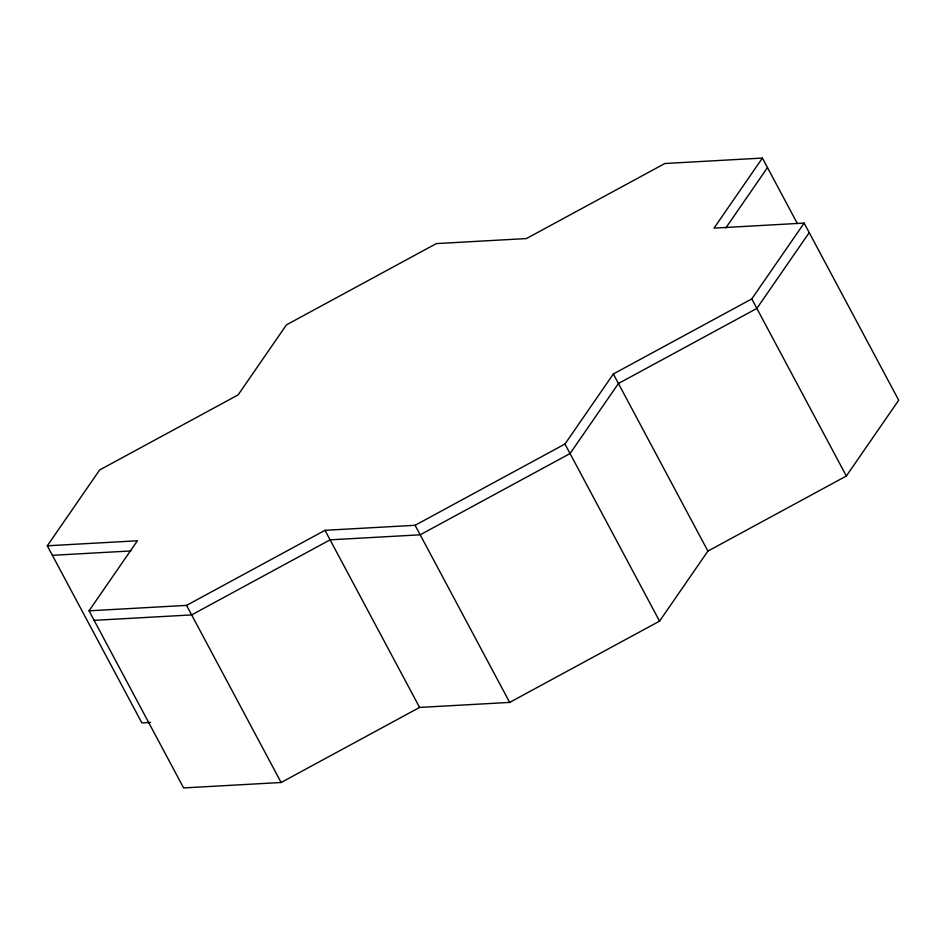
<?xml version="1.0" encoding="UTF-8"?>
<svg xmlns="http://www.w3.org/2000/svg" width="946" height="946" viewBox="0 0 946 946"><rect width="100%" height="100%" fill="white"/><g stroke="black" fill="none" stroke-linecap="round" stroke-linejoin="round"><path stroke-width="1.42" d="M150.591 722.425L141.865 722.91L47.3 545.795L99.649 469.973L238.096 394.908L286.449 324.856L436.331 243.595L526.414 238.569L664.872 163.504L762.393 158.065L797.312 223.457M762.393 158.065L714.041 228.116L804.135 223.09L898.7 400.205L846.351 476.027L707.904 551.092L659.551 621.144L509.669 702.405L419.586 707.431L281.128 782.496L183.607 787.935L89.042 610.82L137.395 540.781L47.3 545.795M89.042 610.82L186.563 605.381L325.01 530.316L415.105 525.29L564.975 444.029L613.339 373.989L751.786 298.912L804.135 223.09M725.795 227.974L767.478 167.584M809.22 232.61L756.871 308.431L618.424 383.508L570.06 453.548L420.19 534.809L330.095 539.835L191.648 614.912L94.127 620.351M52.385 555.326L130.855 550.95M751.786 298.912L846.351 476.027M613.339 373.989L707.904 551.092M564.975 444.029L659.551 621.144M415.105 525.29L509.669 702.405M325.01 530.316L419.586 707.431M186.563 605.381L281.128 782.496"/></g></svg>
